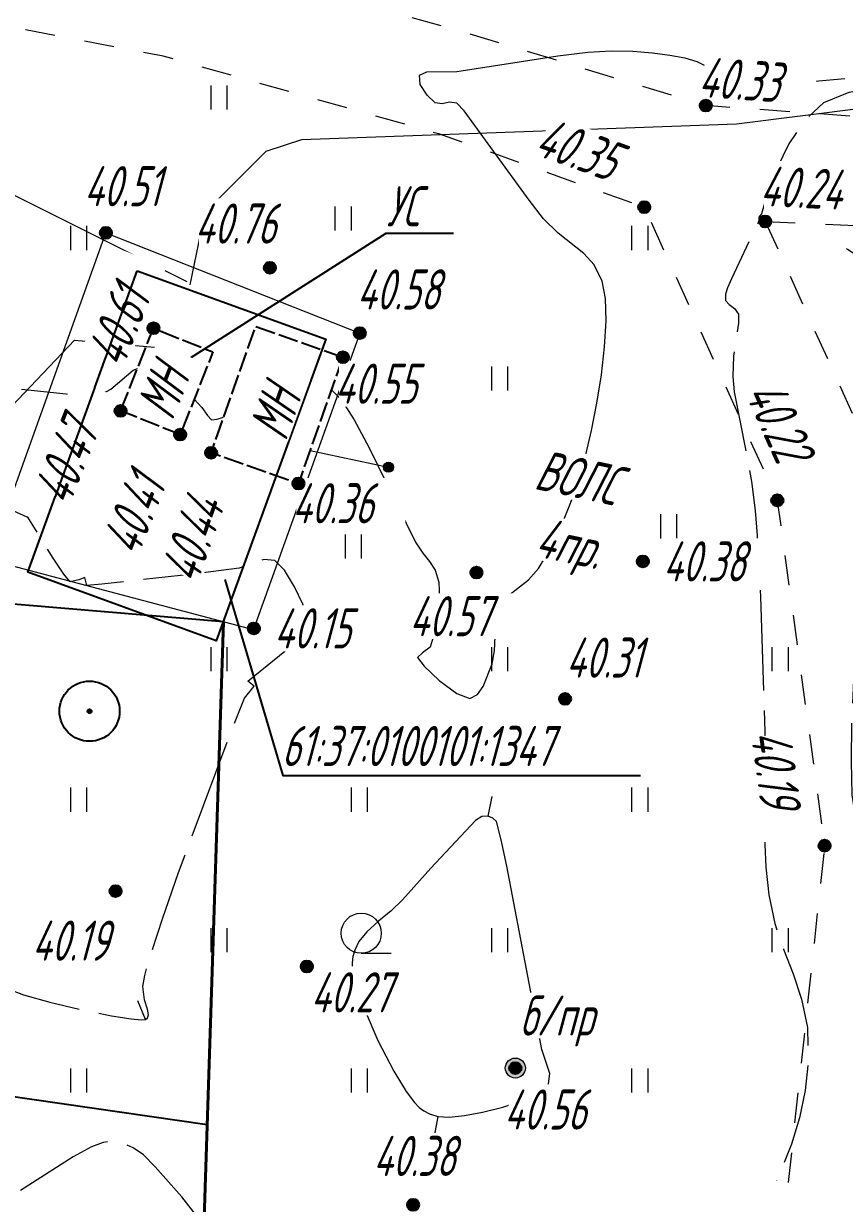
# Model space of a CAD drawing. Extents: x 2208637 to 2213412, y 575334 to 577367.
# Drawn here: x 2211008.13 to 2211028.6, y 576583.74 to 576613.15 of the extents above; entities that cross this region are included whole.
import ezdxf
from ezdxf.enums import TextEntityAlignment as Align

# ---------------------------------------------------------------- set-up
doc = ezdxf.new("R2010")
doc.units = 0
doc.header["$LTSCALE"] = 0.5
for name, pattern in [('2000_13', [1, 1, 0]), ('500_189_3_2', [3, 1.5, -1.5]), ('500_329_3', [6, 5, -1])]:
    doc.linetypes.add(name, pattern=pattern)
doc.layers.get('0').update_dxf_attribs({"lineweight": 25})
for name, color, linetype, lineweight in [('ИИ_ГОРИЗОНТАЛИ_ОСН', 32, 'Continuous', 15), ('ИИ_ГРАНИЦЫ_ЗЕМЛЕПОЛЬЗОВАТЕЛЕЙ', 7, 'Continuous', 25), ('ИИ_ДОРОГИ_АД', 7, 'Continuous', 25), ('ИИ_КАБЕЛЯ_СВЯЗИ', 212, 'Continuous', 25), ('ИИ_ЛЭП_НН', 7, 'Continuous', 25), ('ИИ_ОГРАДЫ', 7, 'Continuous', 25), ('ИИ_ОПОРА', 7, 'Continuous', 25), ('ИИ_ОТМЕТКИ', 7, 'Continuous', 25), ('ИИ_СКВАЖИНА', 7, 'Continuous', 25), ('ИИ_СООРУЖЕНИЯ', 7, 'Continuous', 25), ('ИИ_ТРАССЫ_КЛС', 5, 'Continuous', 40), ('ИИ_УГОДЬЯ', 7, 'Continuous', 25)]:
    doc.layers.add(name, color=color, linetype=linetype, lineweight=lineweight)
doc.styles.add('BM431', font='', dxfattribs={"height": 1})
doc.styles.add('D431', font='', dxfattribs={"height": 1})
doc.styles.add('GOST 2.304', font='cs_gost2304.shx', dxfattribs={"width": 0.8, "oblique": 15})
doc.styles.get('BM431').set_extended_font_data('bm431', italic=True)
doc.styles.get('D431').set_extended_font_data('D431', italic=True)
doc.linetypes.add('2000_476_2_5', pattern='A,5,-0.5,[40,Topography.shx,S=1,R=0,X=0,Y=0],-0.5,5', length=11)
doc.linetypes.add('2000_485_1', pattern='A,34.5,[1,Topography.shx,S=1.5,R=120,X=0.5,Y=-0.87],-0.01,[1,Topography.shx,S=1.5,R=0,X=-0.25,Y=0.43],0,[3,Topography.shx,S=1,R=0,X=0.5,Y=0],-0.01,[1,Topography.shx,S=1.5,R=60,X=0.5,Y=-0.87],-1,34.5', length=70.02)
doc.linetypes.add('500_132_1', pattern='A,4,[3,Topography.shx,S=2.5,R=0,X=0,Y=0],4,-2', length=10)

# ---------------------------------------------------------------- blocks, each defined once
blk = doc.blocks.new('500_329_6')
at = {"color": 0, "linetype": 'Continuous', "lineweight": -2}
blk.add_lwpolyline([(0, 0), (1, 0)], dxfattribs=at)
blk = doc.blocks.new('*U62')
at = {"linetype": 'Continuous', "lineweight": -2}
h = blk.add_hatch(color=0, dxfattribs=at)
h.dxf.hatch_style = 1
edge = h.paths.add_edge_path()
edge.add_arc((4, 0), 0.25, 0, 360)
at = {"color": 0, "linetype": 'Continuous', "lineweight": -2}
blk.add_lwpolyline([(0, 0), (4, 0)], dxfattribs=at)
blk.add_circle((4, 0), 0.25, dxfattribs=at)
blk = doc.blocks.new('500_401')
at = {"color": 0, "linetype": 'Continuous', "lineweight": -2}
for points in [[(-0.4, 0), (-0.4, 1.2)], [(0.4, 0), (0.4, 1.2)]]:
    blk.add_lwpolyline(points, dxfattribs=at)
blk = doc.blocks.new('500_379')
at = {"color": 0, "linetype": 'Continuous', "lineweight": -2}
blk.add_lwpolyline([(0, -1), (1.5, -1)], dxfattribs=at)
blk.add_circle((0, 0), 1, dxfattribs=at)
blk = doc.blocks.new('2000_108_1')
at = {"linetype": 'Continuous', "lineweight": -2, "true_color": 0xffffff}
h = blk.add_hatch(color=7, dxfattribs=at)
h.dxf.hatch_style = 1
edge = h.paths.add_edge_path()
edge.add_arc((0, 0), 0.5, 0, 360)
at = {"linetype": 'Continuous', "lineweight": -2}
h = blk.add_hatch(color=0, dxfattribs=at)
edge = h.paths.add_edge_path()
edge.add_arc((0, 0), 0.1, 0, 360)
at = {"color": 0, "linetype": 'Continuous', "lineweight": -2}
for radius in [0.5, 0.1]:
    blk.add_circle((0, 0), radius, dxfattribs=at)
at = {"color": 0, "linetype": 'Continuous', "lineweight": -2, "style": 'GOST 2.304', "oblique": 15, "width": 0.8}
for tag, p in [('Номер', (1, -0.5)), ('Тип', (1, -3)), ('Высота', (1, -5.5)), ('Пояснительная_надпись', (1, -8))]:
    blk.add_attdef(tag, p, '', height=2, dxfattribs=at)
blk = doc.blocks.new('500_330_1')
at = {"linetype": 'Continuous', "lineweight": -2}
h = blk.add_hatch(color=0, dxfattribs=at)
h.dxf.hatch_style = 1
edge = h.paths.add_edge_path()
edge.add_arc((0, 0), 0.3, 0, 360)
at = {"color": 0, "linetype": 'Continuous', "lineweight": -2}
blk.add_circle((0, 0), 0.3, dxfattribs=at)
at = {"color": 0, "linetype": 'Continuous', "lineweight": -2, "style": 'GOST 2.304', "flags": 1}
for tag, p in [('Номер', (-1, -1)), ('Номер_рабочей_станции', (-1, -3.5))]:
    blk.add_attdef(tag, text='', height=2, dxfattribs=at).set_placement(p, align=Align.RIGHT)
at = {"color": 0, "linetype": 'Continuous', "lineweight": -2, "style": 'GOST 2.304'}
blk.add_attdef('Высота', (1, -1), '', height=2, dxfattribs=at)
at = {"color": 0, "linetype": 'Continuous', "lineweight": -2, "style": 'GOST 2.304', "flags": 1}
blk.add_attdef('Код', (0, -3.5), '', height=2, dxfattribs=at)
blk = doc.blocks.new('P6064DF16D55C4283AE6B878F4FBA8E')
at = {"color": 0, "linetype": '2000_485_1', "lineweight": -2, "flags": 128}
blk.add_lwpolyline([(2211010.96, 576606.98), (2211015.66, 576605.28), (2211012.93, 576597.76), (2211008.23, 576599.47)], close=True, dxfattribs=at)
at = {"color": 0, "lineweight": -2, "flags": 1}
for tag in ['Адрес (местоположение) участка', 'Дата постановки на учет', 'Тип объекта', 'Статус записи о ЗУ по справочнику', 'Кадастровый номер, обозначение, учетный номер объекта', 'Кадастровый номер квартала', 'Вид разрешенного использования по классификатору', 'Площадь, кв.м', 'Категория земель', 'Вид использования по документу', 'Кадастровая стоимость']:
    blk.add_attdef(tag, (0, 0), '', height=0.2, dxfattribs=at)
blk = doc.blocks.new('*U75')
at = {"linetype": 'Continuous', "lineweight": -2}
h = blk.add_hatch(color=0, dxfattribs=at)
edge = h.paths.add_edge_path()
edge.add_arc((0, 0), 0.1, 0, 360)
at = {"color": 0, "linetype": 'Continuous', "lineweight": 20}
blk.add_lwpolyline([(-11.583, -1.626), (-4.334, -1.626)], dxfattribs=at)
at = {"color": 0, "linetype": 'Continuous', "lineweight": -2}
for radius in [1.5, 0.1]:
    blk.add_circle((0, 0), radius, dxfattribs=at)
at = {"color": 0, "linetype": 'Continuous', "lineweight": 20}
for tag, style, p in [('Назначение_и_номер_скважины', 'D431', (-7.959, -0.926)), ('Отметка_земли', 'BM431', (-7.959, -4.326))]:
    blk.add_attdef(tag, text='', height=2, dxfattribs=dict(at, style=style)).set_placement(p, align=Align.CENTER)
at = {"color": 0, "linetype": 'Continuous', "lineweight": 20, "style": 'D431'}
blk.add_attdef('Глубина', text='', height=2, dxfattribs=at).set_placement((-2, -1), align=Align.RIGHT)

msp = doc.modelspace()

# ---------------------------------------------------------------- linework, layer by layer
at = {"layer": 'ИИ_ГОРИЗОНТАЛИ_ОСН', "color": 32, "linetype": '500_329_3', "lineweight": 20, "elevation": 40.25, "flags": 128}
msp.add_lwpolyline([(2211042.266, 576569.609), (2211042.209, 576569.794), (2211042.187, 576570.098), (2211042.132, 576570.431), (2211041.972, 576570.707), (2211041.643, 576570.796), (2211040.966, 576570.859), (2211039.009, 576570.991), (2211037.95, 576571.102), (2211036.985, 576571.27), (2211036.355, 576571.46), (2211036.002, 576571.642), (2211035.838, 576571.784), (2211035.718, 576571.97), (2211035.63, 576572.19), (2211035.575, 576572.53), (2211035.624, 576573.007), (2211035.838, 576573.646), (2211036.545, 576575.095), (2211037.256, 576576.663), (2211037.662, 576577.392), (2211038.827, 576579.291), (2211039.017, 576579.672), (2211039.098, 576579.909), (2211039.117, 576580.101), (2211039.101, 576580.195), (2211039.026, 576580.367), (2211038.838, 576580.591), (2211038.152, 576581.143), (2211038.032, 576581.476), (2211038.304, 576581.781), (2211038.871, 576582.088), (2211040.003, 576582.57), (2211040.251, 576582.691), (2211040.364, 576582.784), (2211040.378, 576582.905), (2211040.337, 576583.019), (2211040.244, 576583.178), (2211040.166, 576583.424), (2211040.229, 576583.703), (2211040.386, 576584.154), (2211040.557, 576584.724), (2211040.66, 576585.355), (2211040.615, 576585.992), (2211040.458, 576586.507), (2211040.228, 576587.014), (2211039.92, 576587.51), (2211039.529, 576587.991), (2211039.048, 576588.454), (2211038.474, 576588.895), (2211037.832, 576589.226), (2211037.024, 576589.492), (2211036.121, 576589.71), (2211034.325, 576590.064), (2211033.576, 576590.232), (2211033.024, 576590.416), (2211032.429, 576590.735), (2211031.876, 576591.099), (2211030.929, 576591.807), (2211030.623, 576591.757), (2211030.468, 576592.093), (2211030.295, 576592.394), (2211030.075, 576592.681), (2211029.786, 576592.878), (2211029.444, 576593.022), (2211029.114, 576593.197), (2211028.86, 576593.488), (2211028.791, 576593.919), (2211028.771, 576594.748), (2211028.789, 576595.842), (2211028.902, 576598.298), (2211029.047, 576600.23), (2211029.107, 576600.669), (2211029.196, 576601.039), (2211029.293, 576601.353), (2211029.434, 576601.607), (2211029.66, 576601.793), (2211029.958, 576601.824), (2211030.572, 576601.605), (2211030.825, 576601.649), (2211030.964, 576601.945), (2211031.083, 576602.521), (2211031.179, 576603.253), (2211031.25, 576604.013), (2211031.29, 576604.678), (2211031.293, 576605.509), (2211031.277, 576605.829), (2211031.204, 576606.12), (2211031.028, 576606.418), (2211030.644, 576606.676), (2211028.883, 576607.381), (2211028.673, 576607.51), (2211028.616, 576607.588), (2211028.617, 576607.624), (2211028.638, 576607.65), (2211028.736, 576607.678), (2211029.008, 576607.67), (2211029.542, 576607.586), (2211030.363, 576607.406), (2211032.185, 576606.942), (2211032.498, 576606.938), (2211032.648, 576606.893), (2211032.802, 576606.751), (2211033.266, 576606.173), (2211033.578, 576605.842), (2211033.894, 576605.601), (2211035.973, 576604.187), (2211036.78, 576603.608), (2211037.513, 576603.038), (2211038.093, 576602.512), (2211038.442, 576602.069), (2211038.67, 576601.372), (2211038.738, 576600.612), (2211038.71, 576599.91), (2211038.622, 576599.164), (2211038.725, 576598.985), (2211037.113, 576597.868), (2211036.364, 576597.303), (2211035.906, 576596.901), (2211035.707, 576596.663), (2211035.666, 576596.548), (2211035.677, 576596.505), (2211035.709, 576596.475), (2211035.819, 576596.451), (2211036.088, 576596.498), (2211036.591, 576596.682), (2211037.352, 576597.04), (2211038.129, 576597.454), (2211038.783, 576597.829), (2211039.173, 576598.073), (2211039.435, 576598.271), (2211039.624, 576598.451), (2211040.004, 576598.913), (2211040.531, 576599.485), (2211040.822, 576599.848), (2211041.066, 576600.271), (2211041.215, 576600.765), (2211041.218, 576601.25), (2211041.095, 576601.679), (2211040.714, 576602.581), (2211040.574, 576603.161), (2211040.53, 576603.692), (2211040.534, 576604.217), (2211040.578, 576605.34), (2211040.565, 576605.982), (2211040.493, 576606.707), (2211040.355, 576607.474), (2211040.178, 576608.207), (2211039.986, 576608.877), (2211039.399, 576610.714), (2211039.338, 576610.933), (2211039.29, 576611.217), (2211039.326, 576611.651), (2211039.429, 576612.187), (2211039.472, 576612.694), (2211039.325, 576613.038), (2211038.985, 576613.079), (2211038.42, 576612.952), (2211037.743, 576612.726), (2211036.493, 576612.247), (2211036.143, 576612.13), (2211035.814, 576612.067), (2211035.215, 576612.011), (2211034.873, 576612.017), (2211033.881, 576612.077), (2211033.397, 576612.088), (2211033.034, 576612.055), (2211032.752, 576611.956), (2211032.337, 576611.69), (2211032.056, 576611.574), (2211031.675, 576611.546), (2211030.289, 576611.581), (2211029.474, 576611.552), (2211028.706, 576611.431), (2211028.08, 576611.172), (2211027.602, 576610.729), (2211027.214, 576610.152), (2211026.914, 576609.534), (2211026.7, 576608.973), (2211026.526, 576608.402), (2211026.464, 576608.32), (2211026.465, 576608.231), (2211025.778, 576606.784), (2211025.682, 576606.561), (2211025.63, 576606.398), (2211025.636, 576606.243), (2211025.722, 576606.142), (2211025.854, 576606.043), (2211025.956, 576605.902), (2211025.956, 576605.68), (2211025.831, 576604.857), (2211025.811, 576604.351), (2211025.85, 576603.969), (2211026.162, 576602.387), (2211026.277, 576601.728), (2211026.371, 576601.01), (2211026.424, 576600.386), (2211026.506, 576598.854), (2211026.626, 576594.964), (2211026.636, 576594.265), (2211026.611, 576592.685), (2211026.638, 576592.12), (2211026.711, 576591.429), (2211026.861, 576590.711), (2211027.078, 576590.07), (2211027.317, 576589.457), (2211027.531, 576588.823), (2211027.674, 576588.118), (2211027.699, 576587.29), (2211027.623, 576586.552), (2211027.482, 576585.869), (2211027.278, 576585.21), (2211027.015, 576584.547), (2211026.695, 576583.849), (2211025.898, 576582.234), (2211025.495, 576581.328), (2211024.821, 576579.614), (2211024.459, 576578.859), (2211024.02, 576578.206), (2211023.583, 576577.775), (2211023.19, 576577.513), (2211022.891, 576577.371), (2211022.598, 576577.27), (2211022.319, 576577.212), (2211021.865, 576577.179), (2211021.204, 576577.227), (2211020.31, 576577.413), (2211019.374, 576577.714), (2211018.429, 576578.1), (2211017.505, 576578.542), (2211016.638, 576579.013), (2211015.859, 576579.483), (2211015.202, 576579.925), (2211014.511, 576580.503), (2211013.932, 576581.139), (2211013.447, 576581.798), (2211012.366, 576583.529), (2211012.069, 576583.901), (2211011.409, 576584.651), (2211011.119, 576584.943), (2211010.857, 576585.121), (2211010.626, 576585.218), (2211010.449, 576585.262), (2211010.278, 576585.281), (2211010.111, 576585.256), (2211009.819, 576585.147), (2211009.364, 576584.899), (2211008.03, 576584.046), (2211007.33, 576583.664), (2211006.79, 576583.46), (2211006.41, 576583.398), (2211006.173, 576583.41), (2211005.934, 576583.475), (2211005.696, 576583.594), (2211005.373, 576583.848), (2211005, 576584.293), (2211004.614, 576584.945), (2211004.03, 576586.18), (2211003.794, 576586.557), (2211003.465, 576586.838), (2211003.16, 576587.022), (2211002.883, 576587.217), (2211002.637, 576587.533), (2211002.534, 576587.931), (2211002.446, 576588.647), (2211002.182, 576591.69), (2211002.06, 576592.666), (2211001.906, 576593.453), (2211001.71, 576593.951), (2211001.315, 576594.385), (2211000.858, 576594.688), (2211000.37, 576594.9), (2210999.427, 576595.213), (2210998.949, 576595.354), (2210998.16, 576595.469), (2210997.722, 576595.562), (2210997.302, 576595.736), (2210996.967, 576595.935), (2210996.653, 576596.072), (2210996.297, 576596.064), (2210995.95, 576595.828), (2210995.488, 576595.343), (2210994.986, 576594.727), (2210994.513, 576594.095), (2210994.144, 576593.566), (2210993.951, 576593.255), (2210993.841, 576592.979), (2210993.754, 576592.435), (2210993.761, 576592.146), (2210993.857, 576590.974), (2210993.867, 576590.217), (2210993.8, 576589.431), (2210993.663, 576588.824), (2210993.498, 576588.403), (2210993.272, 576588.026), (2210992.984, 576587.719), (2210992.589, 576587.413), (2210991.932, 576587.013), (2210990.963, 576586.542), (2210989.917, 576586.118), (2210988.884, 576585.761), (2210987.954, 576585.49), (2210987.219, 576585.322), (2210986.769, 576585.277), (2210986.389, 576585.403), (2210986.096, 576585.65), (2210985.835, 576585.935), (2210985.609, 576586.134), (2210985.412, 576586.237), (2210985.259, 576586.274), (2210985.099, 576586.278), (2210984.923, 576586.244), (2210984.61, 576586.132), (2210984.13, 576585.895), (2210983.492, 576585.518), (2210981.752, 576584.349), (2210981.523, 576584.233), (2210981.286, 576584.184), (2210980.554, 576584.115), (2210980.129, 576584.022), (2210979.71, 576583.839), (2210979.379, 576583.59), (2210979.05, 576583.251), (2210977.477, 576581.265), (2210977.037, 576580.8), (2210974.838, 576578.683), (2210974.016, 576577.836), (2210973.252, 576576.969), (2210972.607, 576576.111), (2210972.218, 576575.452), (2210972.02, 576574.983), (2210971.941, 576574.687), (2210971.904, 576574.367), (2210971.916, 576574.031), (2210972.022, 576573.568), (2210972.296, 576573.01), (2210972.781, 576572.371), (2210973.335, 576571.746), (2210973.86, 576571.082), (2210974.261, 576570.327), (2210974.439, 576569.428), (2210974.384, 576568.517), (2210974.183, 576567.549), (2210973.876, 576566.581), (2210973.499, 576565.666), (2210973.092, 576564.858), (2210972.693, 576564.212), (2210972.404, 576563.849), (2210972.219, 576563.684), (2210972.115, 576563.632), (2210972.005, 576563.633), (2210971.897, 576563.702), (2210971.776, 576563.918), (2210971.659, 576564.363), (2210971.515, 576565.052), (2210971.341, 576565.607), (2210971.143, 576565.971), (2210970.967, 576566.17), (2210970.771, 576566.313), (2210970.577, 576566.425), (2210970.263, 576566.567), (2210969.808, 576566.706), (2210969.185, 576566.8), (2210968.513, 576566.802), (2210967.801, 576566.711), (2210967.061, 576566.524), (2210966.423, 576566.209), (2210965.802, 576565.719), (2210965.204, 576565.134), (2210964.108, 576563.99), (2210963.715, 576563.654), (2210963.441, 576563.486), (2210963.269, 576563.423), (2210963.073, 576563.403), (2210962.857, 576563.434), (2210962.552, 576563.565), (2210962.189, 576563.83)], dxfattribs=at)
at = {"layer": 'ИИ_ГОРИЗОНТАЛИ_ОСН', "elevation": 40.5, "flags": 128}
for points in [[(2211015.803, 576604.014), (2211016.047, 576603.773), (2211016.37, 576603.264), (2211016.736, 576602.589), (2211017.899, 576600.221), (2211018.084, 576599.944), (2211018.25, 576599.734), (2211018.387, 576599.518), (2211018.482, 576599.225), (2211018.499, 576598.792), (2211018.438, 576598.291), (2211018.343, 576597.852), (2211018.262, 576597.603), (2211018.077, 576597.461), (2211017.954, 576597.345), (2211018.117, 576597.131), (2211018.494, 576596.773), (2211018.928, 576596.447), (2211019.259, 576596.325), (2211019.45, 576596.423), (2211019.589, 576596.619), (2211019.81, 576597.187), (2211019.874, 576597.512), (2211019.904, 576598.224), (2211020.022, 576598.602), (2211020.231, 576598.898), (2211020.716, 576599.279), (2211020.965, 576599.564), (2211021.143, 576599.853), (2211021.344, 576600.225), (2211021.557, 576600.673), (2211021.77, 576601.188), (2211021.972, 576601.765), (2211022.151, 576602.394), (2211022.291, 576603.002), (2211022.423, 576603.68), (2211022.536, 576604.389), (2211022.618, 576605.087), (2211022.656, 576605.736), (2211022.64, 576606.295), (2211022.557, 576606.724), (2211022.356, 576607.13), (2211022.097, 576607.416), (2211021.455, 576607.919), (2211021.096, 576608.281), (2211020.737, 576608.74), (2211019.115, 576610.968), (2211018.931, 576611.165), (2211018.745, 576611.186), (2211018.567, 576611.144), (2211018.39, 576611.171), (2211018.189, 576611.358), (2211018.02, 576611.627), (2211017.996, 576611.857), (2211018.185, 576611.946), (2211018.93, 576611.952), (2211021.453, 576612.343), (2211022.195, 576612.432), (2211022.781, 576612.468), (2211023.324, 576612.457), (2211023.814, 576612.42), (2211024.246, 576612.362), (2211024.615, 576612.288), (2211024.916, 576612.201), (2211025.186, 576612.065), (2211025.575, 576611.756), (2211025.845, 576611.65), (2211026.205, 576611.627), (2211026.845, 576611.642), (2211027.676, 576611.692), (2211028.61, 576611.774)], [(2211008.069, 576604.029), (2211009.742, 576603.861), (2211010.009, 576603.876), (2211010.304, 576604.029), (2211010.859, 576604.509), (2211010.966, 576604.548)], [(2211012.381, 576603.784), (2211012.572, 576603.573), (2211012.709, 576603.375), (2211012.816, 576603.269), (2211012.957, 576603.281), (2211013.113, 576603.336)]]:
    msp.add_lwpolyline(points, dxfattribs=at)
at = {"layer": 'ИИ_ГОРИЗОНТАЛИ_ОСН', "color": 32, "linetype": '500_329_3', "lineweight": 20, "elevation": 40.25, "flags": 128}
msp.add_lwpolyline([(2211008.211, 576600.845), (2211007.698, 576601.078), (2211007.2, 576601.245), (2211006.773, 576601.326), (2211006.468, 576601.329), (2211006.199, 576601.262), (2211005.995, 576601.145), (2211005.79, 576600.979), (2211005.523, 576600.686), (2211005.206, 576600.222), (2211004.92, 576599.669), (2211004.678, 576599.048), (2211004.494, 576598.379), (2211004.387, 576597.756), (2211004.364, 576597.226), (2211004.409, 576596.74), (2211004.509, 576596.251), (2211004.819, 576595.067), (2211005.037, 576594.358), (2211005.356, 576593.501), (2211005.733, 576592.58), (2211006.126, 576591.678), (2211006.788, 576590.267), (2211006.972, 576589.924), (2211007.297, 576589.437), (2211007.477, 576589.258), (2211007.733, 576589.084), (2211008.123, 576588.936), (2211008.78, 576588.752), (2211009.56, 576588.566), (2211010.318, 576588.412), (2211010.812, 576588.335), (2211011.068, 576588.314), (2211011.167, 576588.322), (2211011.217, 576588.364), (2211011.238, 576588.438), (2211011.216, 576588.578), (2211011.142, 576588.807), (2211011.096, 576589.142), (2211011.148, 576589.417), (2211011.256, 576589.805), (2211011.589, 576590.825), (2211011.992, 576591.988), (2211013.292, 576595.467), (2211013.636, 576596.333), (2211013.875, 576596.632), (2211013.719, 576596.754), (2211014.943, 576597.752), (2211015.125, 576597.937), (2211015.191, 576598.089), (2211015.209, 576598.232), (2211015.188, 576598.4), (2211015.089, 576598.675), (2211014.886, 576599.104), (2211014.635, 576599.52), (2211014.39, 576599.761), (2211014.116, 576599.785), (2211013.843, 576599.678), (2211013.503, 576599.57), (2211012.35, 576599.424), (2211010.076, 576599.169), (2211009.705, 576599.14), (2211009.654, 576599.34), (2211009.507, 576599.276), (2211009.291, 576599.232), (2211009.131, 576599.418), (2211008.862, 576599.819), (2211008.228, 576600.844)], close=True, dxfattribs=at)
at = {"layer": 'ИИ_ГОРИЗОНТАЛИ_ОСН', "elevation": 40.5, "flags": 128}
msp.add_lwpolyline([(2211019.921, 576593.257), (2211019.825, 576593.34), (2211019.716, 576593.386), (2211019.554, 576593.383), (2211019.399, 576593.277), (2211018.284, 576592.09), (2211017.577, 576591.3), (2211017.292, 576591.027), (2211016.979, 576590.772), (2211016.683, 576590.505), (2211016.488, 576590.261), (2211016.383, 576590.05), (2211016.336, 576589.893), (2211016.317, 576589.729), (2211016.333, 576589.536), (2211016.417, 576589.174), (2211016.617, 576588.593), (2211016.964, 576587.796), (2211017.359, 576587.033), (2211017.667, 576586.527), (2211017.872, 576586.249), (2211017.989, 576586.125), (2211018.112, 576586.04), (2211018.252, 576585.968), (2211018.46, 576585.904), (2211018.741, 576585.883), (2211019.123, 576585.928), (2211019.569, 576586.013), (2211020.082, 576586.136), (2211020.585, 576586.311), (2211020.992, 576586.514), (2211021.216, 576586.719), (2211021.253, 576586.973), (2211021.053, 576587.568), (2211020.175, 576592.146), (2211020.038, 576592.8)], close=True, dxfattribs=at)
at = {"layer": 'ИИ_ГРАНИЦЫ_ЗЕМЛЕПОЛЬЗОВАТЕЛЕЙ', "flags": 128}
msp.add_lwpolyline([(2211013.145, 576599.287), (2211014.588, 576594.398), (2211023.509, 576594.398)], dxfattribs=at)
at = {"layer": 'ИИ_ДОРОГИ_АД', "color": 7, "linetype": '500_189_3_2', "lineweight": 20, "flags": 128}
for points in [[(2211055.501, 576643.341), (2211054.083, 576639.11), (2211051.335, 576630.909), (2211048.27, 576624.781), (2211045.771, 576619.785), (2211043.205, 576614.473), (2211035.326, 576611.56), (2211029.871, 576610.758), (2211025.14, 576611.1), (2211019.261, 576612.885), (2211012.157, 576614.886), (2211002.29, 576616.761), (2210999.023, 576617.472), (2211000.398, 576622.502), (2211002.417, 576628.167), (2211005.211, 576633.231), (2211008.377, 576636.967), (2211012.57, 576640.76), (2211017.042, 576641.88), (2211026.306, 576643.496), (2211036.13, 576645.21), (2211044.635, 576648.306), (2211052.002, 576651.82), (2211053.657, 576653.146)], [(2210994.944, 576615.7), (2211001.77, 576614.213), (2211011.561, 576612.352), (2211018.47, 576610.407), (2211023.606, 576608.57), (2211026.925, 576601.261), (2211028.105, 576592.653), (2211026.874, 576581.291)], [(2211026.624, 576608.212), (2211030.105, 576608.052), (2211035.997, 576609.036), (2211041.888, 576610.992)], [(2211026.624, 576608.212), (2211029.449, 576601.99), (2211030.724, 576592.69), (2211030.165, 576587.526)]]:
    msp.add_lwpolyline(points, dxfattribs=at)
at = {"layer": 'ИИ_КАБЕЛЯ_СВЯЗИ', "linetype": '500_132_1', "lineweight": 20, "flags": 128}
for points, elevation in [([(2211012.278, 576606.636), (2211012.658, 576608.446), (2211014.178, 576609.966), (2211015.068, 576610.256), (2211025.908, 576610.646), (2211032.388, 576611.465), (2211036.248, 576612.895), (2211042.108, 576616.955)], -0.638), ([(2211122.522, 576400.363), (2211118.072, 576407.323), (2211104.673, 576429.893), (2211090.113, 576443.534), (2211060.374, 576464.655), (2211045.654, 576479.785), (2211029.635, 576505.835), (2211018.566, 576521.776), (2211012.266, 576534.276), (2211011.455, 576538.519), (2211005.857, 576567.016), (2210995.538, 576592.636), (2210994.338, 576612.677), (2211006.398, 576609.606), (2211012.198, 576606.716)], -0.758), ([(2211125.812, 576402.713), (2211105.833, 576430.983), (2211091.9, 576444.591), (2211073.714, 576459.524), (2211062.324, 576470.285), (2211049.564, 576484.255), (2211020.496, 576522.676), (2211012.186, 576534.466), (2211008.356, 576543.026), (2211002.78, 576566.844), (2210997.807, 576584.706), (2210995.318, 576591.766), (2211003.898, 576599.476), (2211009.398, 576605.256), (2211011.388, 576605.076)], -0.759)]:
    msp.add_lwpolyline(points, dxfattribs=dict(at, elevation=elevation))
at = {"layer": 'ИИ_ОГРАДЫ', "linetype": '2000_476_2_5', "lineweight": 20, "flags": 128}
msp.add_lwpolyline([(2211013.862, 576598.036), (2211007.247, 576599.782), (2211010.18, 576607.93), (2211016.51, 576605.43), (2211013.87, 576598.07)], close=True, dxfattribs=at)
at = {"layer": 'ИИ_СООРУЖЕНИЯ', "flags": 128}
msp.add_lwpolyline([(2211012.289, 576604.814), (2211017.171, 576607.924), (2211018.847, 576607.924)], dxfattribs=at)
at = {"layer": 'ИИ_СООРУЖЕНИЯ', "linetype": '2000_13', "elevation": 40.41, "flags": 128}
msp.add_lwpolyline([(2211010.545, 576603.49), (2211011.364, 576605.551), (2211012.849, 576604.962), (2211012.03, 576602.9)], close=True, dxfattribs=at)
at = {"layer": 'ИИ_СООРУЖЕНИЯ', "linetype": '2000_13', "flags": 128}
msp.add_lwpolyline([(2211016.09, 576604.828), (2211014.98, 576601.68), (2211012.8, 576602.449), (2211013.91, 576605.597)], close=True, dxfattribs=at)
at = {"layer": 'ИИ_ТРАССЫ_КЛС', "lineweight": 25, "flags": 128}
for points in [[(2211013.11, 576598.234), (2210946.925, 576603.788), (2210938.994, 576603.788)], [(2211012.703, 576585.696), (2210952.742, 576594.349)]]:
    msp.add_lwpolyline(points, dxfattribs=at)
at = {"layer": 'ИИ_ТРАССЫ_КЛС', "flags": 128}
msp.add_lwpolyline([(2211012.094, 576566.952), (2211013.11, 576598.234)], dxfattribs=at)

# ---------------------------------------------------------------- block references
at = {"layer": 'ИИ_ГОРИЗОНТАЛИ_ОСН'}
for p, xscale, yscale, zscale, rotation in [((2211019.716, 576593.386, 40.5), 0.5, 0.5, 0.5, 79.09240820601887), ((2211011.167, 576588.322, 40.25), 0.5, 0.5, 0.5, 112.414464839734), ((2211018.46, 576585.904, 40.5), 0.4999999999999998, 0.4999999999999998, 0.4999999999999998, 259.2353520501044)]:
    msp.add_blockref('500_329_6', p, dxfattribs=dict(at, xscale=xscale, yscale=yscale, zscale=zscale, rotation=rotation))
at = {"layer": 'ИИ_КАБЕЛЯ_СВЯЗИ', "color": 7, "lineweight": 20, "xscale": 0.5, "yscale": 0.5, "zscale": 0.5, "rotation": 347.9422477475679}
msp.add_blockref('*U62', (2211015.27, 576602.503), dxfattribs=at)
at = {"layer": 'ИИ_СКВАЖИНА'}
ref = msp.add_blockref('*U75', (2211009.771, 576596.004, 40.18), dxfattribs=dict(at, xscale=0.5, yscale=0.5, zscale=0.5))
ref.add_attrib('Назначение_и_номер_скважины', 'Скв.52', dxfattribs={"layer": '0', "color": 0, "linetype": 'Continuous', "lineweight": 20, "height": 1, "style": 'GOST 2.304', "oblique": 15, "width": 0.8}).set_placement((2211005.792, 576595.541, 40.18), align=Align.CENTER)
ref.add_attrib('Отметка_земли', '40.18', dxfattribs={"layer": '0', "color": 0, "linetype": 'Continuous', "lineweight": 20, "height": 1, "style": 'GOST 2.304', "oblique": 15, "width": 0.8}).set_placement((2211005.792, 576593.841, 113.135), align=Align.CENTER)
at = {"layer": 'ИИ_УГОДЬЯ', "lineweight": 20, "xscale": 0.5, "yscale": 0.5, "zscale": 0.5}
for name, p in [('500_401', (2211013, 576611)), ('500_401', (2211016.1, 576607.99)), ('500_401', (2211009.5, 576607.5)), ('500_401', (2211023.5, 576607.5)), ('500_401', (2211020, 576604)), ('500_401', (2211024.216, 576600.314)), ('500_401', (2211016.352, 576599.81)), ('500_401', (2211013, 576597)), ('500_401', (2211020, 576597)), ('500_401', (2211027, 576597)), ('500_401', (2211009.5, 576593.5)), ('500_401', (2211016.5, 576593.5)), ('500_401', (2211023.5, 576593.5)), ('500_379', (2211016.546, 576590.47)), ('500_401', (2211013, 576590)), ('500_401', (2211020, 576590)), ('500_401', (2211027, 576590)), ('500_401', (2211009.5, 576586.5)), ('500_401', (2211016.5, 576586.5)), ('500_401', (2211023.5, 576586.5))]:
    msp.add_blockref(name, p, dxfattribs=at)

# ---------------------------------------------------------------- next in the draw order: wipeouts: each hides what was drawn before it
at = {"lineweight": 0}
for points, layer in [([(2211014.611, 576594.567), (2211023.698, 576594.567), (2211023.698, 576595.765), (2211014.611, 576595.765)], 'ИИ_ГРАНИЦЫ_ЗЕМЛЕПОЛЬЗОВАТЕЛЕЙ'), ([(2211004.842, 576604.809), (2211008.349, 576604.809), (2211008.349, 576605.949), (2211004.842, 576605.949)], 'ИИ_ЛЭП_НН'), ([(2211020.867, 576601.475), (2211023.593, 576600.893), (2211023.842, 576602.058), (2211021.115, 576602.641)], 'ИИ_ЛЭП_НН'), ([(2211020.557, 576587.848), (2211022.97, 576587.848), (2211022.97, 576588.988), (2211020.557, 576588.988)], 'ИИ_ОПОРА'), ([(2211025.046, 576611.242), (2211027.84, 576611.04), (2211027.922, 576612.178), (2211025.128, 576612.38)], 'ИИ_ОТМЕТКИ'), ([(2211020.903, 576609.788), (2211023.541, 576608.845), (2211023.925, 576609.919), (2211021.287, 576610.862)], 'ИИ_ОТМЕТКИ'), ([(2211026.588, 576608.524), (2211029.245, 576608.402), (2211029.301, 576609.618), (2211026.644, 576609.74)], 'ИИ_ОТМЕТКИ'), ([(2211012.504, 576607.591), (2211015.245, 576607.591), (2211015.245, 576608.789), (2211012.504, 576608.789)], 'ИИ_ОТМЕТКИ'), ([(2211016.549, 576605.948), (2211019.35, 576605.948), (2211019.35, 576607.088), (2211016.549, 576607.088)], 'ИИ_ОТМЕТКИ'), ([(2211028.575, 576604.65), (2211029.733, 576602.1), (2211030.841, 576602.603), (2211029.683, 576605.154)], 'ИИ_ОТМЕТКИ'), ([(2211015.996, 576603.599), (2211018.797, 576603.599), (2211018.797, 576604.739), (2211015.996, 576604.739)], 'ИИ_ОТМЕТКИ'), ([(2211009.37, 576601.176), (2211010.433, 576603.854), (2211009.374, 576604.274), (2211008.31, 576601.597)], 'ИИ_ОТМЕТКИ'), ([(2211026.082, 576603.81), (2211027.25, 576601.238), (2211028.358, 576601.742), (2211027.191, 576604.313)], 'ИИ_ОТМЕТКИ'), ([(2211012.557, 576599.237), (2211013.462, 576601.802), (2211012.387, 576602.181), (2211011.482, 576599.616)], 'ИИ_ОТМЕТКИ'), ([(2211014.929, 576600.619), (2211017.65, 576600.619), (2211017.65, 576601.817), (2211014.929, 576601.817)], 'ИИ_ОТМЕТКИ'), ([(2211024.187, 576599.17), (2211026.988, 576599.17), (2211026.988, 576600.31), (2211024.187, 576600.31)], 'ИИ_ОТМЕТКИ'), ([(2211017.86, 576597.804), (2211020.681, 576597.804), (2211020.681, 576598.944), (2211017.86, 576598.944)], 'ИИ_ОТМЕТКИ'), ([(2211014.487, 576597.5), (2211017.108, 576597.5), (2211017.108, 576598.64), (2211014.487, 576598.64)], 'ИИ_ОТМЕТКИ'), ([(2211021.766, 576596.771), (2211024.407, 576596.771), (2211024.407, 576597.911), (2211021.766, 576597.911)], 'ИИ_ОТМЕТКИ'), ([(2211026.205, 576595.333), (2211026.561, 576592.736), (2211027.69, 576592.891), (2211027.334, 576595.488)], 'ИИ_ОТМЕТКИ'), ([(2211008.447, 576589.716), (2211011.068, 576589.716), (2211011.068, 576590.856), (2211008.447, 576590.856)], 'ИИ_ОТМЕТКИ'), ([(2211015.401, 576588.427), (2211018.222, 576588.427), (2211018.222, 576589.644), (2211015.401, 576589.644)], 'ИИ_ОТМЕТКИ'), ([(2211020.222, 576585.506), (2211022.943, 576585.506), (2211022.943, 576586.704), (2211020.222, 576586.704)], 'ИИ_ОТМЕТКИ'), ([(2211016.955, 576584.348), (2211019.756, 576584.348), (2211019.756, 576585.488), (2211016.955, 576585.488)], 'ИИ_ОТМЕТКИ'), ([(2211026.834, 576581.486), (2211027.136, 576584.271), (2211025.925, 576584.402), (2211025.624, 576581.617)], 'ИИ_ОТМЕТКИ'), ([(2211017.309, 576608.022), (2211018.677, 576608.022), (2211018.677, 576609.214), (2211017.309, 576609.214)], 'ИИ_СООРУЖЕНИЯ'), ([(2211011.923, 576603.241), (2211012.516, 576604.735), (2211011.457, 576605.156), (2211010.863, 576603.661)], 'ИИ_СООРУЖЕНИЯ'), ([(2211014.747, 576602.731), (2211015.282, 576604.247), (2211014.207, 576604.626), (2211013.672, 576603.11)], 'ИИ_СООРУЖЕНИЯ')]:
    msp.add_wipeout(points, dxfattribs=at).dxf.layer = layer

# ---------------------------------------------------------------- next in the draw order: block references
at = {"layer": 'ИИ_ОПОРА', "lineweight": 20, "ltscale": 0.5}
ref = msp.add_blockref('2000_108_1', (2211020.39, 576587.11), dxfattribs=dict(at, xscale=0.5, yscale=0.5, zscale=0.5))
ref.add_attrib('Пояснительная_надпись', 'б/пр', (2211020.5, 576587.918), dxfattribs={"layer": '0', "color": 0, "linetype": 'Continuous', "lineweight": -2, "height": 1, "style": 'GOST 2.304', "oblique": 15, "width": 0.8})
at = {"layer": 'ИИ_ОТМЕТКИ'}
ref = msp.add_blockref('500_330_1', (2211025.14, 576611.1, 40.33), dxfattribs=dict(at, xscale=0.5, yscale=0.5, zscale=0.5, rotation=355.8643978850067))
ref.add_attrib('Высота', '40.33', (2211024.934, 576611.321), dxfattribs={"layer": '0', "color": 0, "linetype": 'Continuous', "lineweight": -2, "height": 1, "rotation": 355.8644, "style": 'GOST 2.304', "oblique": 15, "width": 0.8})
ref = msp.add_blockref('500_330_1', (2211023.606, 576608.57, 40.351), dxfattribs=dict(at, xscale=0.5, yscale=0.5, zscale=0.5, rotation=340.3211306498386))
ref.add_attrib('Высота', '40.35', (2211020.817, 576609.894), dxfattribs={"layer": '0', "color": 0, "linetype": 'Continuous', "lineweight": -2, "height": 1, "rotation": 340.3211, "style": 'GOST 2.304', "oblique": 15, "width": 0.8})
ref = msp.add_blockref('500_330_1', (2211026.624, 576608.212, 40.244), dxfattribs=dict(at, xscale=0.5, yscale=0.5, zscale=0.5, rotation=357.3702975020383))
ref.add_attrib('Высота', '40.24', (2211026.474, 576608.599), dxfattribs={"layer": '0', "color": 0, "linetype": 'Continuous', "lineweight": -2, "height": 1, "rotation": 357.3703, "style": 'GOST 2.304', "oblique": 15, "width": 0.8})
ref = msp.add_blockref('500_330_1', (2211016.51, 576605.43, 40.58), dxfattribs=dict(at, xscale=0.5, yscale=0.5, zscale=0.5))
ref.add_attrib('Высота', '40.58', (2211016.432, 576606.018), dxfattribs={"layer": '0', "color": 0, "linetype": 'Continuous', "lineweight": -2, "height": 1, "style": 'GOST 2.304', "oblique": 15, "width": 0.8})
ref = msp.add_blockref('500_330_1', (2211016.09, 576604.828, 40.548), dxfattribs=dict(at, xscale=0.5, yscale=0.5, zscale=0.5))
ref.add_attrib('Высота', '40.55', (2211015.879, 576603.669), dxfattribs={"layer": '0', "color": 0, "linetype": 'Continuous', "lineweight": -2, "height": 1, "style": 'GOST 2.304', "oblique": 15, "width": 0.8})
ref = msp.add_blockref('500_330_1', (2211026.925, 576601.261, 40.224), dxfattribs=dict(at, xscale=0.4999999999999999, yscale=0.4999999999999999, zscale=0.4999999999999999, rotation=294.4198147307823))
ref.add_attrib('Высота', '40.22', (2211026.097, 576603.945), dxfattribs={"layer": '0', "color": 0, "linetype": 'Continuous', "lineweight": -2, "height": 1, "rotation": 294.4198, "style": 'GOST 2.304', "oblique": 15, "width": 0.8})
ref = msp.add_blockref('500_330_1', (2211014.98, 576601.68, 40.363), dxfattribs=dict(at, xscale=0.5, yscale=0.5, zscale=0.5))
ref.add_attrib('Высота', '40.36', (2211014.812, 576600.689), dxfattribs={"layer": '0', "color": 0, "linetype": 'Continuous', "lineweight": -2, "height": 1, "style": 'GOST 2.304', "oblique": 15, "width": 0.8})
ref = msp.add_blockref('500_330_1', (2211023.57, 576599.74, 40.38), dxfattribs=dict(at, xscale=0.5, yscale=0.5, zscale=0.5))
ref.add_attrib('Высота', '40.38', (2211024.07, 576599.24, 40.38), dxfattribs={"layer": '0', "color": 0, "linetype": 'Continuous', "lineweight": -2, "height": 1, "style": 'GOST 2.304', "oblique": 15, "width": 0.8})
ref = msp.add_blockref('500_330_1', (2211019.42, 576599.46, 40.571), dxfattribs=dict(at, xscale=0.5, yscale=0.5, zscale=0.5))
ref.add_attrib('Высота', '40.57', (2211017.743, 576597.874), dxfattribs={"layer": '0', "color": 0, "linetype": 'Continuous', "lineweight": -2, "height": 1, "style": 'GOST 2.304', "oblique": 15, "width": 0.8})
ref = msp.add_blockref('500_330_1', (2211013.87, 576598.07, 40.15), dxfattribs=dict(at, xscale=0.5, yscale=0.5, zscale=0.5))
ref.add_attrib('Высота', '40.15', (2211014.37, 576597.57, 40.15), dxfattribs={"layer": '0', "color": 0, "linetype": 'Continuous', "lineweight": -2, "height": 1, "style": 'GOST 2.304', "oblique": 15, "width": 0.8})
ref = msp.add_blockref('500_330_1', (2211021.63, 576596.31, 40.31), dxfattribs=dict(at, xscale=0.5, yscale=0.5, zscale=0.5))
ref.add_attrib('Высота', '40.31', (2211021.649, 576596.841), dxfattribs={"layer": '0', "color": 0, "linetype": 'Continuous', "lineweight": -2, "height": 1, "style": 'GOST 2.304', "oblique": 15, "width": 0.8})
ref = msp.add_blockref('500_330_1', (2211028.105, 576592.653, 40.187), dxfattribs=dict(at, xscale=0.5, yscale=0.5, zscale=0.5, rotation=277.8065048768756))
ref.add_attrib('Высота', '40.19', (2211026.258, 576595.458), dxfattribs={"layer": '0', "color": 0, "linetype": 'Continuous', "lineweight": -2, "height": 1, "rotation": 277.8065, "style": 'GOST 2.304', "oblique": 15, "width": 0.8})
ref = msp.add_blockref('500_330_1', (2211010.42, 576591.52, 40.19), dxfattribs=dict(at, xscale=0.5, yscale=0.5, zscale=0.5))
ref.add_attrib('Высота', '40.19', (2211008.33, 576589.786), dxfattribs={"layer": '0', "color": 0, "linetype": 'Continuous', "lineweight": -2, "height": 1, "style": 'GOST 2.304', "oblique": 15, "width": 0.8})
ref = msp.add_blockref('500_330_1', (2211015.19, 576589.64, 40.27), dxfattribs=dict(at, xscale=0.5, yscale=0.5, zscale=0.5))
ref.add_attrib('Высота', '40.27', (2211015.284, 576588.497), dxfattribs={"layer": '0', "color": 0, "linetype": 'Continuous', "lineweight": -2, "height": 1, "style": 'GOST 2.304', "oblique": 15, "width": 0.8})
ref = msp.add_blockref('500_330_1', (2211020.39, 576587.11, 40.557), dxfattribs=dict(at, xscale=0.5, yscale=0.5, zscale=0.5))
ref.add_attrib('Высота', '40.56', (2211020.105, 576585.576), dxfattribs={"layer": '0', "color": 0, "linetype": 'Continuous', "lineweight": -2, "height": 1, "style": 'GOST 2.304', "oblique": 15, "width": 0.8})
ref = msp.add_blockref('500_330_1', (2211017.84, 576583.7, 40.38), dxfattribs=dict(at, xscale=0.5, yscale=0.5, zscale=0.5))
ref.add_attrib('Высота', '40.38', (2211016.838, 576584.418), dxfattribs={"layer": '0', "color": 0, "linetype": 'Continuous', "lineweight": -2, "height": 1, "style": 'GOST 2.304', "oblique": 15, "width": 0.8})

# ---------------------------------------------------------------- next in the draw order: texts
at = {"layer": 'ИИ_ЛЭП_НН', "ltscale": 0.5, "style": 'GOST 2.304', "oblique": 15, "width": 0.8}
msp.add_text('ВОЛС', height=1, rotation=347.9422, dxfattribs=at).set_placement((2211020.832, 576601.554))
at = {"layer": 'ИИ_СООРУЖЕНИЯ', "ltscale": 0.5, "style": 'GOST 2.304', "oblique": 15, "width": 0.8}
msp.add_text('УС', height=1, dxfattribs=at).set_placement((2211017.179, 576608.092, -88.25))
msp.add_text('МН', height=1, rotation=70.5765, dxfattribs=at).set_placement((2211014.665, 576602.707, -88.25))

# ---------------------------------------------------------------- next in the draw order: wipeouts: each hides what was drawn before it
at = {"lineweight": 0}
for points, layer in [([(2211020.946, 576599.78), (2211022.83, 576599.377), (2211023.068, 576600.492), (2211021.184, 576600.895)], 'ИИ_ЛЭП_НН'), ([(2211009.744, 576608.522), (2211012.385, 576608.522), (2211012.385, 576609.662), (2211009.744, 576609.662)], 'ИИ_ОТМЕТКИ'), ([(2211010.707, 576604.613), (2211011.682, 576607.068), (2211010.568, 576607.51), (2211009.594, 576605.055)], 'ИИ_ОТМЕТКИ'), ([(2211011.082, 576599.92), (2211012.079, 576602.431), (2211011.02, 576602.851), (2211010.023, 576600.341)], 'ИИ_ОТМЕТКИ')]:
    msp.add_wipeout(points, dxfattribs=at).dxf.layer = layer

# ---------------------------------------------------------------- next in the draw order: block references
at = {"layer": 'ИИ_ГРАНИЦЫ_ЗЕМЛЕПОЛЬЗОВАТЕЛЕЙ'}
ref = msp.add_blockref('P6064DF16D55C4283AE6B878F4FBA8E', (0, 0), dxfattribs=at)
ref.add_attrib('Кадастровый номер, обозначение, учетный номер объекта', '61:37:0100101:1347', (2211014.561, 576594.637), dxfattribs={"layer": '0', "color": 0, "lineweight": -2, "height": 1, "style": 'GOST 2.304', "oblique": 15, "width": 0.8})
at = {"layer": 'ИИ_ОТМЕТКИ'}
ref = msp.add_blockref('500_330_1', (2211010.18, 576607.93, 40.515), dxfattribs=dict(at, xscale=0.5, yscale=0.5, zscale=0.5))
ref.add_attrib('Высота', '40.51', (2211009.627, 576608.592), dxfattribs={"layer": '0', "color": 0, "linetype": 'Continuous', "lineweight": -2, "height": 1, "style": 'GOST 2.304', "oblique": 15, "width": 0.8})
ref = msp.add_blockref('500_330_1', (2211014.27, 576607.06, 40.76), dxfattribs=dict(at, xscale=0.5, yscale=0.5, zscale=0.5))
ref.add_attrib('Высота', '40.76', (2211012.387, 576607.661), dxfattribs={"layer": '0', "color": 0, "linetype": 'Continuous', "lineweight": -2, "height": 1, "style": 'GOST 2.304', "oblique": 15, "width": 0.8})
ref = msp.add_blockref('500_330_1', (2211011.364, 576605.551, 40.606), dxfattribs=dict(at, xscale=0.4999999999999999, yscale=0.4999999999999999, zscale=0.4999999999999999, rotation=68.34052857150739))
ref.add_attrib('Высота', '40.61', (2211010.599, 576604.53), dxfattribs={"layer": '0', "color": 0, "linetype": 'Continuous', "lineweight": -2, "height": 1, "rotation": 68.3405, "style": 'GOST 2.304', "oblique": 15, "width": 0.8})
ref = msp.add_blockref('500_330_1', (2211010.545, 576603.49, 40.468), dxfattribs=dict(at, xscale=0.4999999999999999, yscale=0.4999999999999999, zscale=0.4999999999999999, rotation=68.34052857150739))
ref.add_attrib('Высота', '40.47', (2211009.262, 576601.093), dxfattribs={"layer": '0', "color": 0, "linetype": 'Continuous', "lineweight": -2, "height": 1, "rotation": 68.3405, "style": 'GOST 2.304', "oblique": 15, "width": 0.8})
ref = msp.add_blockref('500_330_1', (2211012.03, 576602.9, 40.41), dxfattribs=dict(at, xscale=0.5, yscale=0.5, zscale=0.5, rotation=68.34052856143943))
ref.add_attrib('Высота', '40.41', (2211010.974, 576599.837), dxfattribs={"layer": '0', "color": 0, "linetype": 'Continuous', "lineweight": -2, "height": 1, "rotation": 68.3405, "style": 'GOST 2.304', "oblique": 15, "width": 0.8})
ref = msp.add_blockref('500_330_1', (2211012.8, 576602.449, 40.442), dxfattribs=dict(at, xscale=0.4999999999999999, yscale=0.4999999999999999, zscale=0.4999999999999999, rotation=70.57649018471045))
ref.add_attrib('Высота', '40.44', (2211012.452, 576599.15), dxfattribs={"layer": '0', "color": 0, "linetype": 'Continuous', "lineweight": -2, "height": 1, "rotation": 70.5765, "style": 'GOST 2.304', "oblique": 15, "width": 0.8})

# ---------------------------------------------------------------- next in the draw order: texts
at = {"layer": 'ИИ_ЛЭП_НН', "ltscale": 0.5, "style": 'GOST 2.304', "oblique": 15, "width": 0.8}
msp.add_text('4пр.', height=1, rotation=347.9422, dxfattribs=at).set_placement((2211020.846, 576599.873))
at = {"layer": 'ИИ_СООРУЖЕНИЯ', "ltscale": 0.5, "style": 'GOST 2.304', "oblique": 15, "width": 0.8}
msp.add_text('МН', height=1, rotation=68.3405, dxfattribs=at).set_placement((2211011.839, 576603.22, -128.66))

doc.saveas('drawing.dxf')
